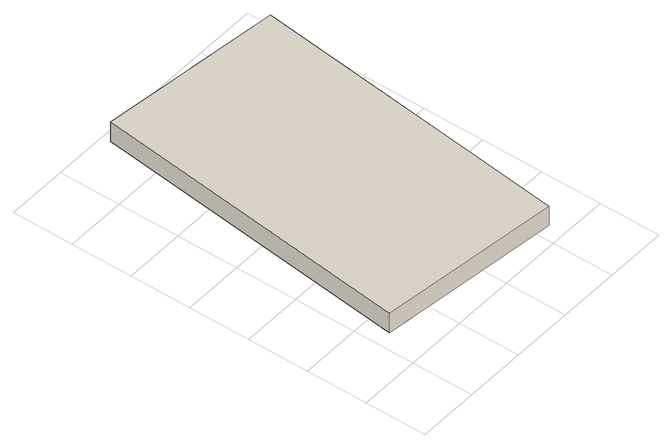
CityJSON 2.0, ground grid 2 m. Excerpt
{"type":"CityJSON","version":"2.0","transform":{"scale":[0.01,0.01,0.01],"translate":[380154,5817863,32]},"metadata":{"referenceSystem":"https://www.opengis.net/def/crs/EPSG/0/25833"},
"CityObjects":{
"building1":{"type":"Building","attributes":{"Gemeindeschluessel":"11000004","BezugspunktDach":"2200","function":"31001_2523","measuredHeight":1.11,"storeysAboveGround":1},"address":[{"country":"Germany","locality":"Berlin","thoroughfareNumber":"10","thoroughfareName":"Teufelsseechaussee"}],"geometry":[{"type":"Solid","lod":"1","boundaries":[[[[0,1,2,3]],[[4,5,6,7]],[[4,7,3,2]],[[5,4,2,1]],[[6,5,1,0]],[[7,6,0,3]]]]}]}
},
"vertices":[
[649,53,72],[774,1102,72],[180,1173,72],[55,124,72],[180,1173,2],[774,1102,2],[649,53,2],[55,124,2]
]}
